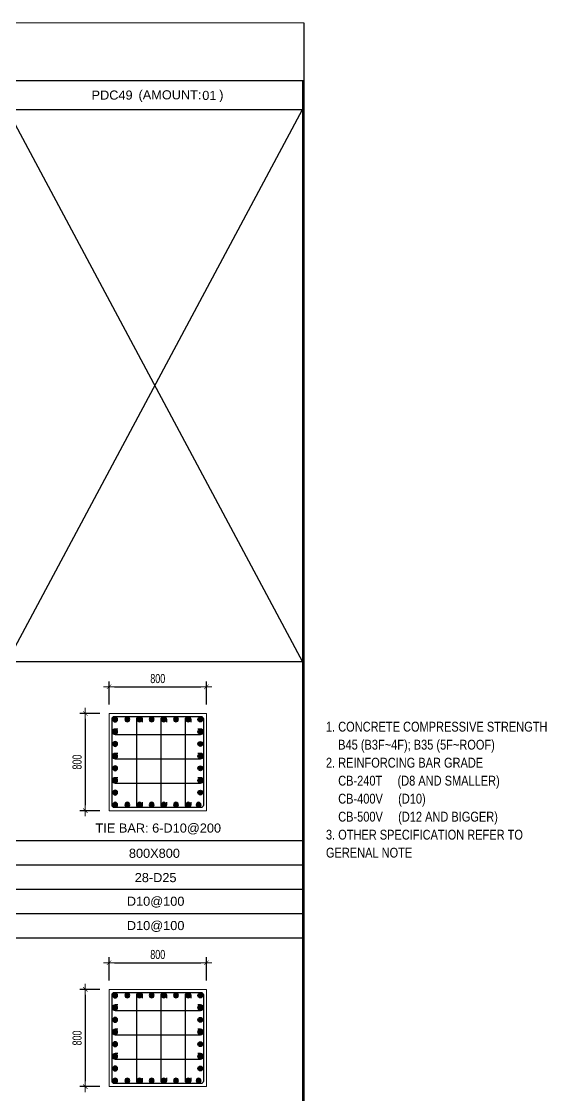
# Model space of a CAD drawing. Header units: millimetres. Extents: x 49323 to 538172, y -39336 to 181761.
# Drawn here: x 280628 to 284944, y 53797 to 62630 of the extents above; entities that cross this region are included whole.
import ezdxf
from ezdxf.enums import TextEntityAlignment as Align

# ---------------------------------------------------------------- set-up
doc = ezdxf.new("R2010")
doc.units = ezdxf.units.MM
doc.linetypes.add('CENTER2', pattern=[1.125, 0.75, -0.125, 0.125, -0.125])
doc.layers.get('Defpoints').update_dxf_attribs({"color": 151, "lineweight": 9})
for name, color, linetype in [('2', 2, 'Continuous'), ('A-ANNO-LEAD', 4, 'Continuous'), ('CEN', 1, 'CENTER2'), ('STL', 3, 'Continuous'), ('TIT1', 3, 'Continuous')]:
    doc.layers.add(name, color=color, linetype=linetype)
doc.layers.add('NDC_S_CONTINUOUS', color=3, linetype='Continuous', lineweight=20)
doc.layers.add('NDC_S_DIM', color=1, linetype='Continuous', lineweight=15)
doc.styles.add('ARIAL', font='arial.ttf', dxfattribs={"width": 0.8})
doc.styles.add('NDC_ARIAL', font='arial.ttf', dxfattribs={"width": 0.85})
doc.styles.add('NDC_DIM', font='', dxfattribs={"width": 0.75})
doc.styles.get('NDC_DIM').set_extended_font_data('Dotum')
doc.dimstyles.new('NDC_dim_30', dxfattribs={"dimscale": 30, "dimtxt": 2.5, "dimasz": 1.5, "dimexe": 1.5, "dimexo": 2.5, "dimgap": 1, "dimtad": 1, "dimdec": 0, "dimzin": 0, "dimdsep": 46, "dimtxsty": 'NDC_DIM', "dimblk": 'DIMMARK', "dimcen": 0.09, "dimdle": 1.2, "dimclrd": 1, "dimclre": 1, "dimclrt": 3, "dimadec": 0, "dimazin": 0, "dimtfac": 1, "dimtdec": 0, "dimtix": 1, "dimtofl": 0, "dimtmove": 0, "dimatfit": 3, "dimfxl": 8, "dimfxlon": 1, "dimtolj": 1, "dimtzin": 0, "dimarcsym": 0})

# ---------------------------------------------------------------- blocks, each defined once
blk = doc.blocks.new('GN')
at = {"layer": 'TIT1', "insert": (0, 0), "char_height": 81, "width": 1996.298, "attachment_point": 1, "line_spacing_factor": 1.096296, "style": 'ARIAL'}
blk.add_mtext('\\A1;1. CONCRETE COMPRESSIVE STRENGTH\\P    B45 (B3F~4F); B35 (5F~ROOF)\\P2. REINFORCING BAR GRADE\\P    CB-240T     (D8 AND SMALLER)\\P    CB-400V     (D10)\\P    CB-500V     (D12 AND BIGGER)\\P3. OTHER SPECIFICATION REFER TO GERENAL NOTE ', dxfattribs=at)
blk = doc.blocks.new('8')
at = {"layer": '2'}
blk.add_hatch(color=256, dxfattribs=at).paths.add_polyline_path([(20, 0, 0.386127), (1.9, 19.9), (-1.9, 19.9, 0.386127), (-20, 0, 1)])
blk.add_circle((0, 0), 20, dxfattribs=at)
blk = doc.blocks.new('5')
at = {"layer": 'CEN', "rotation": 180}
blk.add_blockref('8', (0, 0), dxfattribs=at)
blk = doc.blocks.new('DIMMARK')
at = {"layer": 'NDC_S_DIM', "color": 1}
blk.add_line((-1.5, 0), (1, 0), dxfattribs=at)
at = {"layer": 'NDC_S_DIM', "color": 2, "const_width": 0.1}
blk.add_lwpolyline([(-0.42, -0.42), (0.42, 0.42)], dxfattribs=at)
blk = doc.blocks.new('*D1278')
at = {"layer": 'Defpoints', "color": 0, "ltscale": 40, "transparency": 16777216}
for p in [(282148.1, 54888.6), (281348.1, 54667.2), (282148.1, 54667.2)]:
    blk.add_point(p, dxfattribs=at)
at = {"layer": 'NDC_S_DIM', "color": 1, "lineweight": -2, "ltscale": 40, "transparency": 16777216}
for p, q in [((281348.1, 54742.2), (281348.1, 54933.6)), ((281393.1, 54888.6), (282103.1, 54888.6)), ((282148.1, 54742.2), (282148.1, 54933.6))]:
    blk.add_line(p, q, dxfattribs=at)
at = {"layer": 'NDC_S_DIM', "color": 1, "lineweight": -2, "ltscale": 40, "transparency": 16777216, "xscale": 45, "yscale": 45, "zscale": 45, "rotation": 180}
blk.add_blockref('DIMMARK', (281348.1, 54888.6), dxfattribs=at)
at = {"layer": 'NDC_S_DIM', "color": 1, "lineweight": -2, "ltscale": 40, "transparency": 16777216, "xscale": 45, "yscale": 45, "zscale": 45}
blk.add_blockref('DIMMARK', (282148.1, 54888.6), dxfattribs=at)
at = {"layer": 'NDC_S_DIM', "color": 3, "ltscale": 40, "transparency": 16777216, "insert": (281748.1, 54956.1), "char_height": 75, "attachment_point": 5, "style": 'NDC_DIM'}
blk.add_mtext('\\A1;800', dxfattribs=at)
blk = doc.blocks.new('*D1279')
at = {"layer": 'Defpoints', "color": 0, "ltscale": 40, "transparency": 16777216}
for p in [(281348.1, 54669.7), (281152.7, 53869.7), (281348.1, 53869.7)]:
    blk.add_point(p, dxfattribs=at)
at = {"layer": 'NDC_S_DIM', "color": 1, "lineweight": -2, "ltscale": 40, "transparency": 16777216}
for p, q in [((281273.1, 54669.7), (281107.7, 54669.7)), ((281152.7, 54624.7), (281152.7, 53914.7)), ((281273.1, 53869.7), (281107.7, 53869.7))]:
    blk.add_line(p, q, dxfattribs=at)
at = {"layer": 'NDC_S_DIM', "color": 1, "lineweight": -2, "ltscale": 40, "transparency": 16777216, "xscale": 45, "yscale": 45, "zscale": 45}
for p, rotation in [((281152.7, 54669.7), 90), ((281152.7, 53869.7), 270)]:
    blk.add_blockref('DIMMARK', p, dxfattribs=dict(at, rotation=rotation))
at = {"layer": 'NDC_S_DIM', "color": 3, "ltscale": 40, "transparency": 16777216, "insert": (281085.2, 54269.7), "char_height": 75, "attachment_point": 5, "rotation": 90, "style": 'NDC_DIM'}
blk.add_mtext('\\A1;800', dxfattribs=at)
blk = doc.blocks.new('DÁDAS')
at = {"layer": 'TIT1', "color": 2, "style": 'NDC_ARIAL'}
blk.add_text('(AMOUNT:     )', height=75, dxfattribs=at).set_placement((-42061.2, 55767.2), align=Align.MIDDLE)
blk = doc.blocks.new('*D1280')
at = {"layer": 'Defpoints', "color": 0, "ltscale": 40, "transparency": 16777216}
for p in [(282148.1, 57158), (281348.1, 56936.6), (282148.1, 56936.6)]:
    blk.add_point(p, dxfattribs=at)
at = {"layer": 'NDC_S_DIM', "color": 1, "lineweight": -2, "ltscale": 40, "transparency": 16777216}
for p, q in [((281348.1, 57011.6), (281348.1, 57203)), ((281393.1, 57158), (282103.1, 57158)), ((282148.1, 57011.6), (282148.1, 57203))]:
    blk.add_line(p, q, dxfattribs=at)
at = {"layer": 'NDC_S_DIM', "color": 1, "lineweight": -2, "ltscale": 40, "transparency": 16777216, "xscale": 45, "yscale": 45, "zscale": 45, "rotation": 180}
blk.add_blockref('DIMMARK', (281348.1, 57158), dxfattribs=at)
at = {"layer": 'NDC_S_DIM', "color": 1, "lineweight": -2, "ltscale": 40, "transparency": 16777216, "xscale": 45, "yscale": 45, "zscale": 45}
blk.add_blockref('DIMMARK', (282148.1, 57158), dxfattribs=at)
at = {"layer": 'NDC_S_DIM', "color": 3, "ltscale": 40, "transparency": 16777216, "insert": (281748.1, 57225.6), "char_height": 75, "attachment_point": 5, "style": 'NDC_DIM'}
blk.add_mtext('\\A1;800', dxfattribs=at)
blk = doc.blocks.new('*D1281')
at = {"layer": 'Defpoints', "color": 0, "ltscale": 40, "transparency": 16777216}
for p in [(281348.1, 56939.2), (281152.7, 56139.2), (281348.1, 56139.2)]:
    blk.add_point(p, dxfattribs=at)
at = {"layer": 'NDC_S_DIM', "color": 1, "lineweight": -2, "ltscale": 40, "transparency": 16777216}
for p, q in [((281273.1, 56939.2), (281107.7, 56939.2)), ((281152.7, 56894.2), (281152.7, 56184.2)), ((281273.1, 56139.2), (281107.7, 56139.2))]:
    blk.add_line(p, q, dxfattribs=at)
at = {"layer": 'NDC_S_DIM', "color": 1, "lineweight": -2, "ltscale": 40, "transparency": 16777216, "xscale": 45, "yscale": 45, "zscale": 45}
for p, rotation in [((281152.7, 56939.2), 90), ((281152.7, 56139.2), 270)]:
    blk.add_blockref('DIMMARK', p, dxfattribs=dict(at, rotation=rotation))
at = {"layer": 'NDC_S_DIM', "color": 3, "ltscale": 40, "transparency": 16777216, "insert": (281085.2, 56539.2), "char_height": 75, "attachment_point": 5, "rotation": 90, "style": 'NDC_DIM'}
blk.add_mtext('\\A1;800', dxfattribs=at)

msp = doc.modelspace()

# ---------------------------------------------------------------- linework, layer by layer
at = {"layer": '2', "lineweight": -2, "ltscale": 1000, "elevation": 0}
for points in [[(282123.1, 56894.2), (282123.1, 56184.2, -0.414214), (282103.1, 56164.2), (281393.1, 56164.2, -0.414214), (281373.1, 56184.2), (281373.1, 56894.2, -0.414214), (281393.1, 56914.2), (282103.1, 56914.2, -0.414214)], [(282123.1, 54624.7), (282123.1, 53914.7, -0.414214), (282103.1, 53894.7), (281393.1, 53894.7, -0.414214), (281373.1, 53914.7), (281373.1, 54624.7, -0.414214), (281393.1, 54644.7), (282103.1, 54644.7, -0.414214)]]:
    msp.add_lwpolyline(points, format="xyb", close=True, dxfattribs=at)
at = {"layer": '2', "elevation": 0}
for points in [[(281620.4, 56208.8), (281620.4, 56186.7, -1), (281575.4, 56186.7), (281575.4, 56888.7, -1), (281620.4, 56888.7), (281620.4, 56866.6)], [(281820.4, 56210.3), (281820.4, 56188.2, -1), (281775.4, 56188.2), (281775.4, 56890.2, -1), (281820.4, 56890.2), (281820.4, 56868)], [(282020.4, 56210.3), (282020.4, 56188.2, -1), (281975.4, 56188.2), (281975.4, 56890.2, -1), (282020.4, 56890.2), (282020.4, 56868)], [(281420, 56810.7), (281397.9, 56810.7, 1), (281397.9, 56765.7), (282099.9, 56765.7, 1), (282099.9, 56810.7), (282077.8, 56810.7)], [(281420, 56610.7), (281397.9, 56610.7, 1), (281397.9, 56565.7), (282099.9, 56565.7, 1), (282099.9, 56610.7), (282077.8, 56610.7)], [(281420, 56410.7), (281397.9, 56410.7, 1), (281397.9, 56365.7), (282099.9, 56365.7, 1), (282099.9, 56410.7), (282077.8, 56410.7)], [(281620.4, 53939.4), (281620.4, 53917.2, -1), (281575.4, 53917.2), (281575.4, 54619.2, -1), (281620.4, 54619.2), (281620.4, 54597.1)], [(281820.4, 53940.9), (281820.4, 53918.7, -1), (281775.4, 53918.7), (281775.4, 54620.7, -1), (281820.4, 54620.7), (281820.4, 54598.6)], [(282020.4, 53940.9), (282020.4, 53918.7, -1), (281975.4, 53918.7), (281975.4, 54620.7, -1), (282020.4, 54620.7), (282020.4, 54598.6)], [(281420, 54541.3), (281397.9, 54541.3, 1), (281397.9, 54496.3), (282099.9, 54496.3, 1), (282099.9, 54541.3), (282077.8, 54541.3)], [(281420, 54341.3), (281397.9, 54341.3, 1), (281397.9, 54296.3), (282099.9, 54296.3, 1), (282099.9, 54341.3), (282077.8, 54341.3)], [(281420, 54141.3), (281397.9, 54141.3, 1), (281397.9, 54096.3), (282099.9, 54096.3, 1), (282099.9, 54141.3), (282077.8, 54141.3)]]:
    msp.add_lwpolyline(points, format="xyb", dxfattribs=at)
at = {"layer": 'A-ANNO-LEAD'}
msp.add_lwpolyline([(261616.2, 46010.1), (282951.2, 45997), (282951.2, 62617), (261616.2, 62630.1)], close=True, dxfattribs=at)
at = {"layer": 'NDC_S_CONTINUOUS', "ltscale": 70, "elevation": 0}
for points in [[(282148.1, 56939.2), (282148.1, 56139.2), (281348.1, 56139.2), (281348.1, 56939.2), (282148.1, 56939.2)], [(282148.1, 54669.7), (282148.1, 53869.7), (281348.1, 53869.7), (281348.1, 54669.7), (282148.1, 54669.7)]]:
    msp.add_lwpolyline(points, dxfattribs=at)
at = {"layer": 'TIT1', "color": 2}
msp.add_line((261616.4, 62144.9), (282951.3, 62144.9), dxfattribs=at)
at = {"layer": 'TIT1'}
for p, q in [((282936.8, 62144.9), (282936.8, 46010.1)), ((282936.8, 62144.9), (282936.8, 46010.1)), ((261616.4, 61904.9), (282951.3, 61904.9)), ((282951.9, 59633.8), (282936.8, 59633.8)), ((282936.8, 57362.8), (273232.4, 57362.8)), ((282950.5, 57362.8), (282936.8, 57362.8)), ((282936.8, 55090.4), (261614.1, 55090.4))]:
    msp.add_line(p, q, dxfattribs=at)
at = {"layer": 'TIT1', "color": 8}
for p, q in [((280510.7, 57362.8), (282936.8, 61904.9)), ((280510.7, 61904.9), (282936.8, 57362.8)), ((282951.9, 60433.8), (282936.8, 60433.8)), ((282951.9, 60233.8), (282936.8, 60233.8)), ((282951.9, 60033.8), (282936.8, 60033.8)), ((282951.9, 59833.8), (282936.8, 59833.8)), ((282950.5, 58162.8), (282936.8, 58162.8)), ((282950.5, 57962.8), (282936.8, 57962.8)), ((282950.5, 57762.8), (282936.8, 57762.8)), ((282950.5, 57562.8), (282936.8, 57562.8)), ((282936.8, 55890.4), (273232.4, 55890.4)), ((282936.8, 55690.4), (273232.4, 55690.4)), ((282936.8, 55490.4), (273232.4, 55490.4)), ((282936.8, 55290.4), (273232.4, 55290.4))]:
    msp.add_line(p, q, dxfattribs=at)

# ---------------------------------------------------------------- block references
at = {"layer": 'NDC_S_DIM'}
for name, p in [('DÁDAS', (324000.3, 6250.5)), ('GN', (283130.9, 56870.7))]:
    msp.add_blockref(name, p, dxfattribs=at)
at = {"layer": 'STL', "xscale": -1}
for p in [(281397.9, 56889.2), (281397.9, 56788.2), (281397.9, 56688.2), (281397.9, 56588.2), (281397.9, 56488.2), (281397.9, 56388.2), (281397.9, 56288.2), (281397.9, 56188.2), (281397.9, 54619.7), (281397.9, 54518.8), (281397.9, 54418.8), (281397.9, 54318.8), (281397.9, 54218.8), (281397.9, 54118.8), (281397.9, 54018.8), (281397.9, 53918.8)]:
    msp.add_blockref('5', p, dxfattribs=at)
at = {"layer": 'STL', "xscale": -1, "rotation": 270}
for p in [(281497.9, 56890.2), (281597.9, 56890.2), (281697.9, 56890.2), (281797.9, 56890.2), (281897.9, 56890.2), (281997.9, 56890.2), (281397.9, 56188.2), (281497.9, 56188.2), (281597.9, 56188.2), (281697.9, 56188.2), (281797.9, 56188.2), (281897.9, 56188.2), (281997.9, 56188.2), (282083.8, 56188.2), (281497.9, 54620.7), (281597.9, 54620.7), (281697.9, 54620.7), (281797.9, 54620.7), (281897.9, 54620.7), (281997.9, 54620.7), (281397.9, 53918.8), (281497.9, 53918.8), (281597.9, 53918.8), (281697.9, 53918.8), (281797.9, 53918.8), (281897.9, 53918.8), (281997.9, 53918.8), (282083.8, 53918.8)]:
    msp.add_blockref('5', p, dxfattribs=at)
at = {"layer": 'STL'}
for p in [(282098.3, 56889.2), (282098.3, 56788.2), (282098.3, 56688.2), (282098.3, 56588.2), (282098.3, 56488.2), (282098.3, 56388.2), (282098.3, 56288.2), (282098.3, 54619.7), (282098.3, 54518.8), (282098.3, 54418.8), (282098.3, 54318.8), (282098.3, 54218.8), (282098.3, 54118.8), (282098.3, 54018.8)]:
    msp.add_blockref('5', p, dxfattribs=at)

# ---------------------------------------------------------------- texts
at = {"layer": 'TIT1', "color": 2, "style": 'NDC_ARIAL'}
for s, p in [('PDC49', (281372.5, 62024.9)), ('01', (282172.3, 62022.2))]:
    msp.add_text(s, height=75, dxfattribs=at).set_placement(p, align=Align.MIDDLE)
at = {"layer": 'TIT1', "style": 'NDC_ARIAL'}
for s, p in [('TIE BAR: 6-D10@200', (281752.4, 55990.9)), ('800X800', (281720.6, 55789)), ('28-D25', (281730.7, 55589)), ('D10@100', (281730.7, 55389)), ('D10@100', (281730.7, 55189))]:
    msp.add_text(s, height=75, dxfattribs=at).set_placement(p, align=Align.MIDDLE)

# ---------------------------------------------------------------- dimensions: what is measured, and where the dimension line sits
at = {"layer": 'NDC_S_DIM', "ltscale": 40}
for base, p1, p2, picture, middle in [((282148.1, 57158), (281348.1, 56936.6), (282148.1, 56936.6), '*D1280', (281748.1, 57225.6)), ((282148.1, 54888.6), (281348.1, 54667.2), (282148.1, 54667.2), '*D1278', (281748.1, 54956.1))]:
    dim = msp.add_linear_dim(base=base, p1=p1, p2=p2, dimstyle='NDC_dim_30', dxfattribs=at)
    dim.commit()
    dim.dimension.update_dxf_attribs({"geometry": picture, "text_midpoint": middle})
for base, p1, p2, picture, middle in [((281152.7, 56139.2), (281348.1, 56939.2), (281348.1, 56139.2), '*D1281', (281085.2, 56539.2)), ((281152.7, 53869.7), (281348.1, 54669.7), (281348.1, 53869.7), '*D1279', (281085.2, 54269.7))]:
    dim = msp.add_linear_dim(base=base, p1=p1, p2=p2, angle=90, dimstyle='NDC_dim_30', dxfattribs=at)
    dim.commit()
    dim.dimension.update_dxf_attribs({"geometry": picture, "text_midpoint": middle})

doc.saveas('drawing.dxf')
